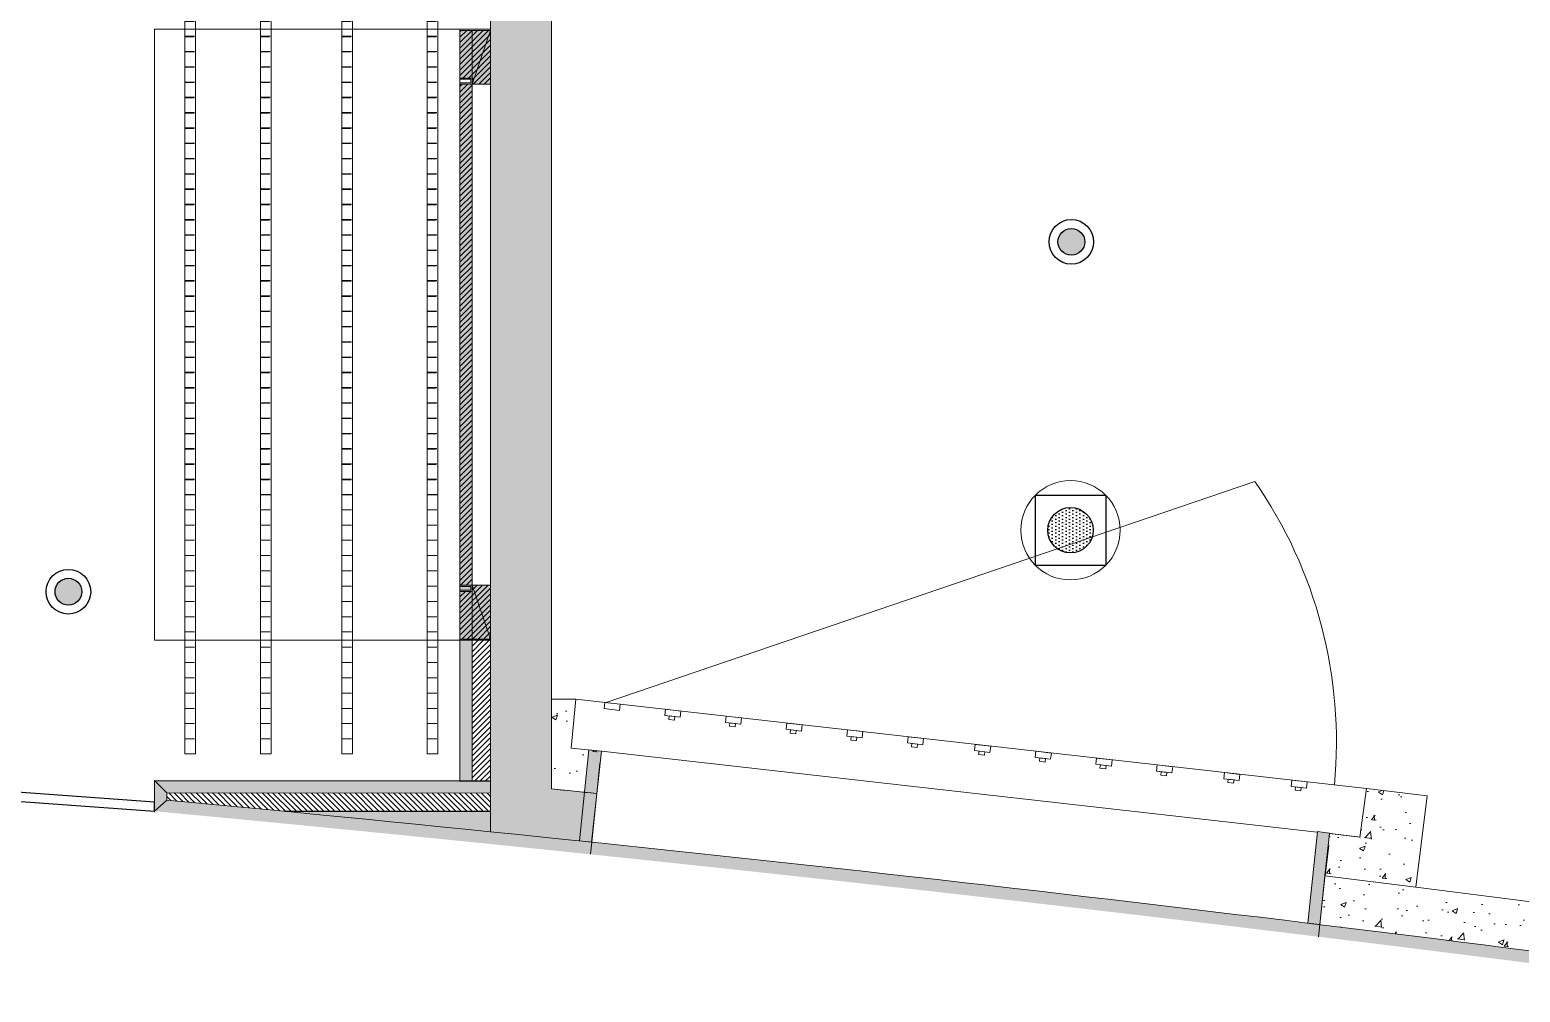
# Model space of a CAD drawing. Header units: millimetres. Extents: x 346472 to 732256, y -34068 to -15883.
# Drawn here: x 669400 to 671841, y -28776 to -27201 of the extents above; entities that cross this region are included whole.
import ezdxf

# ---------------------------------------------------------------- set-up
doc = ezdxf.new("R2010")
doc.units = ezdxf.units.MM
doc.header["$LTSCALE"] = 7
doc.layers.get('0').update_dxf_attribs({"lineweight": 0})
for name, color, linetype in [('1', 1, 'Continuous'), ('1建筑平面', 7, 'Continuous'), ('LD_light', 253, 'Continuous'), ('mdf panels', 7, 'Continuous'), ('WALL', 7, 'Continuous'), ('walls', 7, 'Continuous'), ('消防', 5, 'Continuous')]:
    doc.layers.add(name, color=color, linetype=linetype)
for name, color, linetype, lineweight in [('black lacquared metal', 1, 'Continuous', 9), ('EA7 furniture', 7, 'Continuous', 5), ('LIGHTING LAY OUT', 1, 'Continuous', 18), ('QUOTE', 251, 'Continuous', 5)]:
    doc.layers.add(name, color=color, linetype=linetype, lineweight=lineweight)
pattern_1 = [(45, (295692.8057, -31476.3385), (-4.49012806, 4.49012806), [])]
pattern_2 = [(360, (662026.68, 165038.89), (1e-14, 25), [120, -15, 30, -15])]
pattern_3 = [(360, (661629.917, 165038.89), (1e-14, 25), [120, -15, 30, -15])]
pattern_4 = [(360, (661887.106, 165038.89), (1e-14, 25), [120, -15, 30, -15])]
pattern_5 = [(360, (661753.69, 165038.89), (1e-14, 25), [120, -15, 30, -15])]

# ---------------------------------------------------------------- blocks, each defined once
blk = doc.blocks.new('12333')
at = {"layer": 'LD_light'}
h = blk.add_hatch(dxfattribs=at)
h.set_pattern_fill('DOTS', color=6, scale=90.551181, angle=-90, style=0)
h.set_pattern_definition([(270, (572990.7953, 65339.9095), (5.65944882, -2.8297244), [0, -5.65944882])])
h.paths.add_polyline_path([(568486.6, -26655.3, 1), (568412.2, -26655.3, 1)])
at = {"layer": 'LD_light', "color": 6, "elevation": -2.1}
blk.add_lwpolyline([(568506.9, -26597.8), (568506.9, -26712.8), (568391.9, -26712.8), (568391.9, -26597.8)], close=True, dxfattribs=at)
at = {"layer": 'LD_light', "color": 6}
blk.add_circle((568449.4, -26655.3, -2.1), 37.2, dxfattribs=at)
at = {"layer": 'QUOTE', "color": 6, "lineweight": 5}
blk.add_circle((568449.4, -26655.3, -2.1), 81.3, dxfattribs=at)

msp = doc.modelspace()

# ---------------------------------------------------------------- hatches: boundary and pattern name
at = {"lineweight": 5, "ltscale": 100}
h = msp.add_hatch(color=0, dxfattribs=at)
h.dxf.hatch_style = 1
h.paths.add_polyline_path([(670154.7, -27289.6), (670154.7, -27201.6), (670124.7, -27289.6)], flags=17)
h.paths.add_polyline_path([(670154.7, -27201.6), (670124.7, -27201.6), (670124.7, -27289.6)])
h.paths.add_polyline_path([(670124.7, -27279.6), (670124.7, -27201.6), (670104.7, -27201.6), (670104.7, -27279.6)])
h.paths.add_polyline_path([(670124.7, -28197.6), (670124.7, -27289.6), (670104.7, -27289.6), (670104.7, -28197.6)])
h.paths.add_polyline_path([(670154.7, -28197.6), (670154.7, -28109.6), (670124.7, -28109.6)], flags=17)
h.paths.add_polyline_path([(670154.7, -28197.6), (670124.7, -28109.6), (670124.7, -28197.6)])
h = msp.add_hatch(color=8, dxfattribs=at)
h.dxf.hatch_style = 1
h.paths.add_polyline_path([(670154.7, -27289.6), (670154.7, -27201.6), (670124.7, -27289.6)], flags=17)
h.paths.add_polyline_path([(670154.7, -27201.6), (670124.7, -27201.6), (670124.7, -27289.6)])
h.paths.add_polyline_path([(670124.7, -27279.6), (670124.7, -27201.6), (670104.7, -27201.6), (670104.7, -27279.6)])
h.paths.add_polyline_path([(670124.7, -28197.6), (670124.7, -27289.6), (670104.7, -27289.6), (670104.7, -28197.6)])
h.paths.add_polyline_path([(670154.7, -28197.6), (670154.7, -28109.6), (670124.7, -28109.6)], flags=17)
h.paths.add_polyline_path([(670154.7, -28197.6), (670124.7, -28109.6), (670124.7, -28197.6)])
at = {"layer": 'EA7 furniture', "lineweight": 5}
h = msp.add_hatch(color=0, dxfattribs=at)
h.dxf.hatch_style = 1
h.paths.add_polyline_path([(670124.7, -28199.6), (670104.7, -28199.6), (670104.7, -28429.8), (670124.7, -28429.8)])
h = msp.add_hatch(color=8, dxfattribs=at)
h.dxf.hatch_style = 1
h.paths.add_polyline_path([(670124.7, -28199.6), (670104.7, -28199.6), (670104.7, -28429.8), (670124.7, -28429.8)])
h = msp.add_hatch(color=8, dxfattribs=at)
h.dxf.hatch_style = 1
h.paths.add_polyline_path([(670300.3, -28528), (670320.1, -28530.1), (670336.4, -28381.3), (670316, -28379.2)])
h = msp.add_hatch(color=0, dxfattribs=at)
h.dxf.hatch_style = 1
h.paths.add_polyline_path([(669818.5, -28479.7), (670154.6, -28480.1), (670154.7, -28430.1), (669604.7, -28429.4), (669604.6, -28479.5, -0.002651), (670318.4, -28550), (670320.5, -28530.1, 0.001864)])
h.paths.add_polyline_path([(669624.6, -28461.2, -0.00071), (669815.9, -28479.4), (670154.7, -28479.4), (670154.7, -28450.1), (669624.7, -28449.5)], flags=16)
h = msp.add_hatch(color=8, dxfattribs=at)
h.dxf.hatch_style = 1
h.paths.add_polyline_path([(669818.5, -28479.7), (670154.6, -28480.1), (670154.7, -28430.1), (669604.7, -28429.4), (669604.6, -28479.5, -0.002651), (670318.4, -28550), (670320.5, -28530.1, 0.001864)])
h.paths.add_polyline_path([(669624.6, -28461.2, -0.00071), (669815.9, -28479.4), (670154.7, -28479.4), (670154.7, -28450.1), (669624.7, -28449.5)], flags=16)
h = msp.add_hatch(color=0, dxfattribs=at)
h.dxf.hatch_style = 1
h.paths.add_polyline_path([(670320.5, -28530.1), (670318.4, -28550, -0.004435), (671510.8, -28684.9), (671512.9, -28665, 0.004434)])
h = msp.add_hatch(color=8, dxfattribs=at)
h.dxf.hatch_style = 1
h.paths.add_polyline_path([(670320.5, -28530.1), (670318.4, -28550, -0.004435), (671510.8, -28684.9), (671512.9, -28665, 0.004434)])
h = msp.add_hatch(color=8, dxfattribs=at)
h.dxf.hatch_style = 1
h.paths.add_polyline_path([(671493.2, -28662.6), (671512.9, -28665), (671528.5, -28515.1), (671509, -28512.4)])
h = msp.add_hatch(color=0, dxfattribs=at)
h.dxf.hatch_style = 1
h.paths.add_polyline_path([(671512.9, -28665), (671510.8, -28684.9, -0.002651), (672222.4, -28775.6), (672227.2, -28756.1, 0.00266)])
h = msp.add_hatch(color=8, dxfattribs=at)
h.dxf.hatch_style = 1
h.paths.add_polyline_path([(671512.9, -28665), (671510.8, -28684.9, -0.002651), (672222.4, -28775.6), (672227.2, -28756.1, 0.00266)])
at = {"layer": 'LIGHTING LAY OUT'}
h = msp.add_hatch(dxfattribs=at)
h.set_pattern_fill('ACAD_ISO08W100', color=1, scale=5)
h.set_pattern_definition([(360, (661629.23, 165463.095), (1e-14, 25), [120, -15, 30, -15])])
h.paths.add_polyline_path([(669654.3, -26011.1), (669654.3, -27961.6), (669671.8, -27961.6), (669671.8, -26011.1)])
h = msp.add_hatch(dxfattribs=at)
h.set_pattern_fill('ACAD_ISO08W100', color=8, scale=5)
h.set_pattern_definition([(360, (661629.23, 165463.095), (1e-14, 25), [120, -15, 30, -15])])
h.paths.add_polyline_path([(669654.3, -26011.1), (669654.3, -27961.6), (669671.8, -27961.6), (669671.8, -26011.1)])
h = msp.add_hatch(dxfattribs=at)
h.set_pattern_fill('ACAD_ISO08W100', color=1, scale=5)
h.set_pattern_definition([(360, (661753.003, 165463.095), (1e-14, 25), [120, -15, 30, -15])])
h.paths.add_polyline_path([(669778.1, -26011.1), (669778.1, -27961.6), (669795.6, -27961.6), (669795.6, -26011.1)])
h = msp.add_hatch(dxfattribs=at)
h.set_pattern_fill('ACAD_ISO08W100', color=8, scale=5)
h.set_pattern_definition([(360, (661753.003, 165463.095), (1e-14, 25), [120, -15, 30, -15])])
h.paths.add_polyline_path([(669778.1, -26011.1), (669778.1, -27961.6), (669795.6, -27961.6), (669795.6, -26011.1)])
h = msp.add_hatch(dxfattribs=at)
h.set_pattern_fill('ACAD_ISO08W100', color=1, scale=5)
h.set_pattern_definition([(360, (661886.42, 165463.095), (1e-14, 25), [120, -15, 30, -15])])
h.paths.add_polyline_path([(669911.5, -26011.1), (669911.5, -27961.6), (669929, -27961.6), (669929, -26011.1)])
h = msp.add_hatch(dxfattribs=at)
h.set_pattern_fill('ACAD_ISO08W100', color=8, scale=5)
h.set_pattern_definition([(360, (661886.42, 165463.095), (1e-14, 25), [120, -15, 30, -15])])
h.paths.add_polyline_path([(669911.5, -26011.1), (669911.5, -27961.6), (669929, -27961.6), (669929, -26011.1)])
h = msp.add_hatch(dxfattribs=at)
h.set_pattern_fill('ACAD_ISO08W100', color=1, scale=5)
h.set_pattern_definition([(360, (662025.993, 165463.095), (1e-14, 25), [120, -15, 30, -15])])
h.paths.add_polyline_path([(670051.1, -26011.1), (670051.1, -27961.6), (670068.6, -27961.6), (670068.6, -26011.1)])
h = msp.add_hatch(dxfattribs=at)
h.set_pattern_fill('ACAD_ISO08W100', color=8, scale=5)
h.set_pattern_definition([(360, (662025.993, 165463.095), (1e-14, 25), [120, -15, 30, -15])])
h.paths.add_polyline_path([(670051.1, -26011.1), (670051.1, -27961.6), (670068.6, -27961.6), (670068.6, -26011.1)])
h = msp.add_hatch(dxfattribs=at)
h.set_pattern_fill('ACAD_ISO08W100', color=1, scale=5)
h.set_pattern_definition(pattern_3)
h.paths.add_polyline_path([(669655, -26435.3), (669655, -28385.8), (669672.5, -28385.8), (669672.5, -26435.3)])
h = msp.add_hatch(dxfattribs=at)
h.set_pattern_fill('ACAD_ISO08W100', color=8, scale=5)
h.set_pattern_definition(pattern_3)
h.paths.add_polyline_path([(669655, -26435.3), (669655, -28385.8), (669672.5, -28385.8), (669672.5, -26435.3)])
h = msp.add_hatch(dxfattribs=at)
h.set_pattern_fill('ACAD_ISO08W100', color=1, scale=5)
h.set_pattern_definition(pattern_5)
h.paths.add_polyline_path([(669778.8, -26435.3), (669778.8, -28385.8), (669796.3, -28385.8), (669796.3, -26435.3)])
h = msp.add_hatch(dxfattribs=at)
h.set_pattern_fill('ACAD_ISO08W100', color=8, scale=5)
h.set_pattern_definition(pattern_5)
h.paths.add_polyline_path([(669778.8, -26435.3), (669778.8, -28385.8), (669796.3, -28385.8), (669796.3, -26435.3)])
h = msp.add_hatch(dxfattribs=at)
h.set_pattern_fill('ACAD_ISO08W100', color=1, scale=5)
h.set_pattern_definition(pattern_4)
h.paths.add_polyline_path([(669912.2, -26435.3), (669912.2, -28385.8), (669929.7, -28385.8), (669929.7, -26435.3)])
h = msp.add_hatch(dxfattribs=at)
h.set_pattern_fill('ACAD_ISO08W100', color=8, scale=5)
h.set_pattern_definition(pattern_4)
h.paths.add_polyline_path([(669912.2, -26435.3), (669912.2, -28385.8), (669929.7, -28385.8), (669929.7, -26435.3)])
h = msp.add_hatch(dxfattribs=at)
h.set_pattern_fill('ACAD_ISO08W100', color=1, scale=5)
h.set_pattern_definition(pattern_2)
h.paths.add_polyline_path([(670051.8, -26435.3), (670051.8, -28385.8), (670069.2, -28385.8), (670069.2, -26435.3)])
h = msp.add_hatch(dxfattribs=at)
h.set_pattern_fill('ACAD_ISO08W100', color=8, scale=5)
h.set_pattern_definition(pattern_2)
h.paths.add_polyline_path([(670051.8, -26435.3), (670051.8, -28385.8), (670069.2, -28385.8), (670069.2, -26435.3)])
at = {"layer": 'mdf panels', "lineweight": 5}
h = msp.add_hatch(dxfattribs=at)
h.set_pattern_fill('ANSI31', color=0, scale=2)
h.set_pattern_definition(pattern_1)
h.paths.add_polyline_path([(670124.7, -28119.6), (670124.7, -28197.6), (670104.7, -28197.6), (670104.7, -28119.6)])
h.paths.add_polyline_path([(670154.7, -28109.6), (670154.7, -28197.6), (670124.7, -28109.6)], flags=17)
h.paths.add_polyline_path([(670154.7, -28197.6), (670124.7, -28197.6), (670124.7, -28119.6), (670124.7, -28109.6)], flags=17)
h.paths.add_polyline_path([(670154.7, -27201.6), (670154.7, -27289.6), (670124.7, -27201.6)], flags=17)
h.paths.add_polyline_path([(670154.7, -27289.6), (670124.7, -27289.6), (670124.7, -27201.6)], flags=17)
h.paths.add_polyline_path([(670104.7, -27289.6), (670124.7, -27289.6), (670124.7, -28109.6), (670104.7, -28109.6)])
h.paths.add_polyline_path([(670124.7, -27279.6), (670104.7, -27279.6), (670104.7, -27201.6), (670124.7, -27201.6)])
h = msp.add_hatch(dxfattribs=at)
h.set_pattern_fill('ANSI31', color=8, scale=2)
h.set_pattern_definition(pattern_1)
h.paths.add_polyline_path([(670124.7, -28119.6), (670124.7, -28197.6), (670104.7, -28197.6), (670104.7, -28119.6)])
h.paths.add_polyline_path([(670154.7, -28109.6), (670154.7, -28197.6), (670124.7, -28109.6)], flags=17)
h.paths.add_polyline_path([(670154.7, -28197.6), (670124.7, -28197.6), (670124.7, -28119.6), (670124.7, -28109.6)], flags=17)
h.paths.add_polyline_path([(670154.7, -27201.6), (670154.7, -27289.6), (670124.7, -27201.6)], flags=17)
h.paths.add_polyline_path([(670154.7, -27289.6), (670124.7, -27289.6), (670124.7, -27201.6)], flags=17)
h.paths.add_polyline_path([(670104.7, -27289.6), (670124.7, -27289.6), (670124.7, -28109.6), (670104.7, -28109.6)])
h.paths.add_polyline_path([(670124.7, -27279.6), (670104.7, -27279.6), (670104.7, -27201.6), (670124.7, -27201.6)])
at = {"layer": 'WALL', "lineweight": 5}
h = msp.add_hatch(color=0, dxfattribs=at)
h.dxf.hatch_style = 1
h.paths.add_polyline_path([(669604.6, -28479.4), (669604.7, -28429.4), (669624.7, -28449.5), (669624.6, -28461.2)])
h = msp.add_hatch(color=8, dxfattribs=at)
h.dxf.hatch_style = 1
h.paths.add_polyline_path([(669604.6, -28479.4), (669604.7, -28429.4), (669624.7, -28449.5), (669624.6, -28461.2)])
h = msp.add_hatch(color=0, dxfattribs=at)
h.dxf.hatch_style = 1
h.paths.add_polyline_path([(669624.7, -28449.5), (669604.7, -28429.4), (670154.7, -28430.1), (670154.7, -28450.1)])
h = msp.add_hatch(color=8, dxfattribs=at)
h.dxf.hatch_style = 1
h.paths.add_polyline_path([(669624.7, -28449.5), (669604.7, -28429.4), (670154.7, -28430.1), (670154.7, -28450.1)])
at = {"layer": 'walls', "lineweight": 5}
h = msp.add_hatch(dxfattribs=at)
h.set_pattern_fill('AR-CONC', color=8, scale=0.5)
edge = h.paths.add_edge_path()
edge.add_arc((663310.5, -95834.4), 67668.4, 84.053864, 84.19498)
edge.add_line((670154.7, -28513), (670154.7, -25939.5))
edge.add_line((670154.7, -25939.5), (670264.7, -25939.5))
edge.add_line((670264.7, -25939.5), (670264.7, -26019.5))
edge.add_line((670264.7, -26019.5), (670254.7, -26019.5))
edge.add_line((670254.7, -26019.5), (670254.7, -28442.8))
edge.add_line((670254.7, -28442.8), (670328.8, -28450.5))
edge.add_line((670328.8, -28450.5), (670320.5, -28530.1))
h = msp.add_hatch(dxfattribs=at)
h.set_pattern_fill('AR-CONC', color=8, scale=0.5)
edge = h.paths.add_edge_path()
edge.add_arc((663310.5, -95834.4), 67668.4, 84.053864, 84.19498)
edge.add_line((670154.7, -28513), (670154.7, -25939.5))
edge.add_line((670154.7, -25939.5), (670264.7, -25939.5))
edge.add_line((670264.7, -25939.5), (670264.7, -26019.5))
edge.add_line((670264.7, -26019.5), (670254.7, -26019.5))
edge.add_line((670254.7, -26019.5), (670254.7, -28442.8))
edge.add_line((670254.7, -28442.8), (670328.8, -28450.5))
edge.add_line((670328.8, -28450.5), (670320.5, -28530.1))
h = msp.add_hatch(dxfattribs=at)
h.set_pattern_fill('AR-CONC', color=8, scale=0.5)
h.paths.add_polyline_path([(670254.7, -28296.1), (670294.7, -28296.1), (670286.7, -28376.1), (670336.4, -28381.3), (670328.8, -28450.5), (670254.7, -28442.8)])
h = msp.add_hatch(color=0, dxfattribs=at)
h.dxf.hatch_style = 1
edge = h.paths.add_edge_path()
edge.add_arc((663310.5, -95834.4), 67668.4, 84.19498, 84.483251)
edge.add_line((669815.9, -28479.4), (670154.7, -28479.4))
edge.add_line((670154.7, -28479.4), (670154.7, -28513))
h = msp.add_hatch(color=8, dxfattribs=at)
h.dxf.hatch_style = 1
edge = h.paths.add_edge_path()
edge.add_arc((663310.5, -95834.4), 67668.4, 84.19498, 84.483251)
edge.add_line((669815.9, -28479.4), (670154.7, -28479.4))
edge.add_line((670154.7, -28479.4), (670154.7, -28513))
h = msp.add_hatch(dxfattribs=at)
h.set_pattern_fill('AR-CONC', color=8, scale=0.5)
h.paths.add_polyline_path([(671521.2, -28585.4), (671528.8, -28515.9), (671578.4, -28521.9), (671589.2, -28442.4), (671688.5, -28454.4), (671670.4, -28603.8)])
h = msp.add_hatch(dxfattribs=at)
h.set_pattern_fill('AR-CONC', color=8, scale=0.5)
h.paths.add_polyline_path([(671523.1, -28585.6), (671521.2, -28585.4), (671512.9, -28665, -0.00266), (672227.2, -28756.1), (672246.3, -28677.9, 0.002691)])
h = msp.add_hatch(dxfattribs=at)
h.set_pattern_fill('AR-CONC', color=8, scale=0.5)
h.paths.add_polyline_path([(671523.1, -28585.6), (671521.2, -28585.4), (671512.9, -28665, -0.00266), (672227.2, -28756.1), (672246.3, -28677.9, 0.002691)])
at = {"layer": '消防', "ltscale": 2}
for points in [[(671127.9, -27547.6, 1), (671084.2, -27547.6, 1)], [(669485.4, -28120.2, 1), (669441.6, -28120.2, 1)]]:
    msp.add_hatch(color=5, dxfattribs=at).paths.add_polyline_path(points)

# ---------------------------------------------------------------- linework, layer by layer
at = {"color": 0, "linetype": 'Continuous', "lineweight": 5}
for p, q in [((669604.7, -28429.4, -0.1), (669604.6, -28479.4, -0.1)), ((670154.7, -28430.1, -0.1), (669604.7, -28429.4, -0.1)), ((670154.6, -28480.1, -0.1), (670154.7, -28430.1, -0.1)), ((669604.6, -28479.4, -0.1), (669604.6, -28479.4, -0.1)), ((669818.5, -28479.7, -0.1), (670154.6, -28480.1, -0.1))]:
    msp.add_line(p, q, dxfattribs=at)
at = {"color": 8, "linetype": 'Continuous', "lineweight": 5}
for p, q in [((669604.7, -28429.4, -0.1), (669604.6, -28479.4, -0.1)), ((670154.7, -28430.1, -0.1), (669604.7, -28429.4, -0.1)), ((670154.6, -28480.1, -0.1), (670154.7, -28430.1, -0.1)), ((669604.6, -28479.4, -0.1), (669604.6, -28479.4, -0.1)), ((669818.5, -28479.7, -0.1), (670154.6, -28480.1, -0.1))]:
    msp.add_line(p, q, dxfattribs=at)
at = {"layer": '1', "color": 0, "lineweight": 5}
msp.add_arc((663310.5, -95834.4), 67668.4, 82.428099, 84.645908, dxfattribs=at)
at = {"layer": '1', "color": 8, "lineweight": 5}
msp.add_arc((663310.5, -95834.4), 67668.4, 82.428099, 84.645908, dxfattribs=at)
at = {"layer": '1建筑平面', "color": 8, "elevation": 0.2}
msp.add_lwpolyline([(668254.1, -28366.6), (668254.1, -28381.6), (669604.4, -28479.4), (669604.4, -28464.4)], close=True, dxfattribs=at)
at = {"layer": 'black lacquared metal', "color": 0, "lineweight": 5, "elevation": -0.1}
for points in [[(670154.7, -27199.6), (670154.7, -27201.6), (670104.7, -27201.6), (670104.7, -27199.6)], [(670154.7, -28199.6), (670154.7, -28197.6), (670104.7, -28197.6), (670104.7, -28199.6)]]:
    msp.add_lwpolyline(points, close=True, dxfattribs=at)
at = {"layer": 'black lacquared metal', "color": 8, "lineweight": 5, "elevation": -0.1}
for points in [[(670154.7, -27199.6), (670154.7, -27201.6), (670104.7, -27201.6), (670104.7, -27199.6)], [(670154.7, -28199.6), (670154.7, -28197.6), (670104.7, -28197.6), (670104.7, -28199.6)]]:
    msp.add_lwpolyline(points, close=True, dxfattribs=at)
at = {"layer": 'EA7 furniture', "color": 0, "linetype": 'Continuous', "lineweight": 5}
for p, q in [((670124.7, -28200.4, 0.2), (670125.5, -28199.6, 0.2)), ((670124.7, -28209.4, 0.2), (670134.5, -28199.6, 0.2)), ((670124.7, -28218.4, 0.2), (670143.5, -28199.6, 0.2)), ((670124.7, -28227.4, 0.2), (670152.4, -28199.6, 0.2)), ((670124.7, -28236.4, 0.2), (670154.7, -28206.4, 0.2)), ((670124.7, -28245.4, 0.2), (670154.7, -28215.3, 0.2)), ((670124.7, -28254.3, 0.2), (670154.7, -28224.3, 0.2)), ((670124.7, -28263.3, 0.2), (670154.7, -28233.3, 0.2)), ((670124.7, -28272.3, 0.2), (670154.7, -28242.3, 0.2)), ((670124.7, -28281.3, 0.2), (670154.7, -28251.3, 0.2)), ((670124.7, -28290.3, 0.2), (670154.7, -28260.3, 0.2)), ((670124.7, -28299.2, 0.2), (670154.7, -28269.2, 0.2)), ((670124.7, -28308.2, 0.2), (670154.7, -28278.2, 0.2)), ((670124.7, -28317.2, 0.2), (670154.7, -28287.2, 0.2)), ((670124.7, -28326.2, 0.2), (670154.7, -28296.2, 0.2)), ((670124.7, -28335.2, 0.2), (670154.7, -28305.2, 0.2)), ((670124.7, -28344.1, 0.2), (670154.7, -28314.1, 0.2)), ((670124.7, -28353.1, 0.2), (670154.7, -28323.1, 0.2)), ((670124.7, -28362.1, 0.2), (670154.7, -28332.1, 0.2)), ((670124.7, -28371.1, 0.2), (670154.7, -28341.1, 0.2)), ((670124.7, -28380.1, 0.2), (670154.7, -28350.1, 0.2)), ((670124.7, -28389, 0.2), (670154.7, -28359, 0.2)), ((670124.7, -28398, 0.2), (670154.7, -28368, 0.2)), ((670124.7, -28407, 0.2), (670154.7, -28377, 0.2)), ((670124.7, -28416, 0.2), (670154.7, -28386, 0.2)), ((670124.7, -28425, 0.2), (670154.7, -28395, 0.2)), ((670128.9, -28429.8, 0.2), (670154.7, -28403.9, 0.2)), ((670137.9, -28429.8, 0.2), (670154.7, -28412.9, 0.2)), ((670146.8, -28429.8, 0.2), (670154.7, -28421.9, 0.2)), ((669631.1, -28461.8, -0.1), (669624.7, -28455.4, -0.1)), ((669641, -28462.8, -0.1), (669627.7, -28449.5, -0.1)), ((669650.9, -28463.7, -0.1), (669636.7, -28449.5, -0.1)), ((669660.8, -28464.6, -0.1), (669645.7, -28449.5, -0.1)), ((669670.8, -28465.6, -0.1), (669654.7, -28449.5, -0.1)), ((669680.7, -28466.5, -0.1), (669663.7, -28449.5, -0.1)), ((669690.6, -28467.5, -0.1), (669672.7, -28449.5, -0.1)), ((669700.5, -28468.4, -0.1), (669681.7, -28449.5, -0.1)), ((669710.4, -28469.3, -0.1), (669690.6, -28449.5, -0.1)), ((669720.4, -28470.3, -0.1), (669699.6, -28449.5, -0.1)), ((669730.3, -28471.2, -0.1), (669708.6, -28449.6, -0.1)), ((669740.2, -28472.2, -0.1), (669717.6, -28449.6, -0.1)), ((669750.1, -28473.1, -0.1), (669726.6, -28449.6, -0.1)), ((669760.1, -28474.1, -0.1), (669735.6, -28449.6, -0.1)), ((669770, -28475, -0.1), (669744.6, -28449.6, -0.1)), ((669779.9, -28476, -0.1), (669753.6, -28449.6, -0.1)), ((669789.9, -28476.9, -0.1), (669762.6, -28449.6, -0.1)), ((669799.8, -28477.9, -0.1), (669771.6, -28449.6, -0.1)), ((669809.8, -28478.8, -0.1), (669780.6, -28449.6, -0.1)), ((669819.6, -28479.7, -0.1), (669789.5, -28449.7, -0.1)), ((669828.6, -28479.7, -0.1), (669798.5, -28449.7, -0.1)), ((669837.6, -28479.7, -0.1), (669807.5, -28449.7, -0.1)), ((669846.5, -28479.7, -0.1), (669816.5, -28449.7, -0.1)), ((669855.5, -28479.7, -0.1), (669825.5, -28449.7, -0.1)), ((669864.5, -28479.7, -0.1), (669834.5, -28449.7, -0.1)), ((669873.5, -28479.8, -0.1), (669843.5, -28449.7, -0.1)), ((669882.5, -28479.8, -0.1), (669852.5, -28449.7, -0.1)), ((669891.5, -28479.8, -0.1), (669861.5, -28449.7, -0.1)), ((669900.5, -28479.8, -0.1), (669870.5, -28449.7, -0.1)), ((669909.5, -28479.8, -0.1), (669879.4, -28449.8, -0.1)), ((669918.5, -28479.8, -0.1), (669888.4, -28449.8, -0.1)), ((669927.5, -28479.8, -0.1), (669897.4, -28449.8, -0.1)), ((669936.5, -28479.8, -0.1), (669906.4, -28449.8, -0.1)), ((669945.4, -28479.8, -0.1), (669915.4, -28449.8, -0.1)), ((669954.4, -28479.8, -0.1), (669924.4, -28449.8, -0.1)), ((669963.4, -28479.9, -0.1), (669933.4, -28449.8, -0.1)), ((669972.4, -28479.9, -0.1), (669942.4, -28449.8, -0.1)), ((669981.4, -28479.9, -0.1), (669951.4, -28449.8, -0.1)), ((669990.4, -28479.9, -0.1), (669960.4, -28449.9, -0.1)), ((669999.4, -28479.9, -0.1), (669969.4, -28449.9, -0.1)), ((670008.4, -28479.9, -0.1), (669978.3, -28449.9, -0.1)), ((670017.4, -28479.9, -0.1), (669987.3, -28449.9, -0.1)), ((670026.4, -28479.9, -0.1), (669996.3, -28449.9, -0.1)), ((670035.4, -28479.9, -0.1), (670005.3, -28449.9, -0.1)), ((670044.3, -28480, -0.1), (670014.3, -28449.9, -0.1)), ((670053.3, -28480, -0.1), (670023.3, -28449.9, -0.1)), ((670062.3, -28480, -0.1), (670032.3, -28449.9, -0.1)), ((670071.3, -28480, -0.1), (670041.3, -28449.9, -0.1)), ((670080.3, -28480, -0.1), (670050.3, -28450, -0.1)), ((670089.3, -28480, -0.1), (670059.3, -28450, -0.1)), ((670098.3, -28480, -0.1), (670068.3, -28450, -0.1)), ((670107.3, -28480, -0.1), (670077.2, -28450, -0.1)), ((670116.3, -28480, -0.1), (670086.2, -28450, -0.1)), ((670125.3, -28480, -0.1), (670095.2, -28450, -0.1)), ((670134.3, -28480.1, -0.1), (670104.2, -28450, -0.1)), ((670143.2, -28480.1, -0.1), (670113.2, -28450, -0.1)), ((670152.2, -28480.1, -0.1), (670122.2, -28450, -0.1)), ((670154.6, -28473.5, -0.1), (670131.2, -28450.1, -0.1)), ((670154.7, -28464.5, -0.1), (670140.2, -28450.1, -0.1)), ((670154.7, -28455.6, -0.1), (670149.2, -28450.1, -0.1))]:
    msp.add_line(p, q, dxfattribs=at)
at = {"layer": 'EA7 furniture', "color": 0, "lineweight": 5}
for p, q in [((670124.7, -28199.6, -0.1), (670124.7, -28430, -0.1)), ((670104.7, -28224.3, -0.1), (670104.7, -28430, -0.1)), ((669604.6, -28479.4, -0.1), (669604.7, -28429.4, -0.1)), ((669604.6, -28479.4, -0.1), (669604.7, -28429.4, -0.1)), ((669604.6, -28479.4, -0.1), (669604.7, -28429.4, -0.1)), ((669604.7, -28429.4, -0.1), (670154.7, -28430.1, -0.1)), ((669604.7, -28429.4, -0.1), (670154.7, -28430.1, -0.1)), ((669604.7, -28429.4, -0.1), (670154.7, -28430.1, -0.1)), ((669604.7, -28430.8, -0.8), (669604.7, -28429.8, -0.8)), ((669604.7, -28429.8, -0.8), (670154.7, -28429.8, -0.8)), ((670154.7, -28430.1, -0.1), (670154.6, -28480.1, -0.1)), ((670154.7, -28430.1, -0.1), (670154.6, -28480.1, -0.1)), ((670154.7, -28430.1, -0.1), (670154.6, -28480.1, -0.1)), ((670154.7, -28429.8, -0.8), (670154.7, -28479.4, -0.8)), ((669604.6, -28479.4, -0.1), (669604.6, -28479.4, -0.1)), ((669604.6, -28479.4, -0.1), (669604.6, -28479.5, -0.1)), ((669604.6, -28479.4, -0.1), (669604.6, -28479.5, -0.1)), ((669604.6, -28479.4, -0.1), (669604.6, -28480.8, -0.1)), ((669604.7, -28479.4, -0.8), (669624.7, -28461.2)), ((670154.7, -28479.4, -0.8), (669815.9, -28479.4, -0.8)), ((670154.6, -28480.1, -0.1), (669818.5, -28479.7, -0.1)), ((670154.6, -28480.1, -0.1), (669818.5, -28479.7, -0.1)), ((670320.5, -28530.1, -0.6), (670318.4, -28550, -0.6)), ((671512.9, -28665, -0.6), (671510.8, -28684.9, -0.6))]:
    msp.add_line(p, q, dxfattribs=at)
at = {"layer": 'EA7 furniture', "color": 8, "linetype": 'Continuous', "lineweight": 5}
for p, q in [((670124.7, -28200.4, 0.2), (670125.5, -28199.6, 0.2)), ((670124.7, -28209.4, 0.2), (670134.5, -28199.6, 0.2)), ((670124.7, -28218.4, 0.2), (670143.5, -28199.6, 0.2)), ((670124.7, -28227.4, 0.2), (670152.4, -28199.6, 0.2)), ((670124.7, -28236.4, 0.2), (670154.7, -28206.4, 0.2)), ((670124.7, -28245.4, 0.2), (670154.7, -28215.3, 0.2)), ((670124.7, -28254.3, 0.2), (670154.7, -28224.3, 0.2)), ((670124.7, -28263.3, 0.2), (670154.7, -28233.3, 0.2)), ((670124.7, -28272.3, 0.2), (670154.7, -28242.3, 0.2)), ((670124.7, -28281.3, 0.2), (670154.7, -28251.3, 0.2)), ((670124.7, -28290.3, 0.2), (670154.7, -28260.3, 0.2)), ((670124.7, -28299.2, 0.2), (670154.7, -28269.2, 0.2)), ((670124.7, -28308.2, 0.2), (670154.7, -28278.2, 0.2)), ((670124.7, -28317.2, 0.2), (670154.7, -28287.2, 0.2)), ((670124.7, -28326.2, 0.2), (670154.7, -28296.2, 0.2)), ((670124.7, -28335.2, 0.2), (670154.7, -28305.2, 0.2)), ((670124.7, -28344.1, 0.2), (670154.7, -28314.1, 0.2)), ((670124.7, -28353.1, 0.2), (670154.7, -28323.1, 0.2)), ((670124.7, -28362.1, 0.2), (670154.7, -28332.1, 0.2)), ((670124.7, -28371.1, 0.2), (670154.7, -28341.1, 0.2)), ((670124.7, -28380.1, 0.2), (670154.7, -28350.1, 0.2)), ((670124.7, -28389, 0.2), (670154.7, -28359, 0.2)), ((670124.7, -28398, 0.2), (670154.7, -28368, 0.2)), ((670124.7, -28407, 0.2), (670154.7, -28377, 0.2)), ((670124.7, -28416, 0.2), (670154.7, -28386, 0.2)), ((670124.7, -28425, 0.2), (670154.7, -28395, 0.2)), ((670128.9, -28429.8, 0.2), (670154.7, -28403.9, 0.2)), ((670137.9, -28429.8, 0.2), (670154.7, -28412.9, 0.2)), ((670146.8, -28429.8, 0.2), (670154.7, -28421.9, 0.2)), ((669631.1, -28461.8, -0.1), (669624.7, -28455.4, -0.1)), ((669641, -28462.8, -0.1), (669627.7, -28449.5, -0.1)), ((669650.9, -28463.7, -0.1), (669636.7, -28449.5, -0.1)), ((669660.8, -28464.6, -0.1), (669645.7, -28449.5, -0.1)), ((669670.8, -28465.6, -0.1), (669654.7, -28449.5, -0.1)), ((669680.7, -28466.5, -0.1), (669663.7, -28449.5, -0.1)), ((669690.6, -28467.5, -0.1), (669672.7, -28449.5, -0.1)), ((669700.5, -28468.4, -0.1), (669681.7, -28449.5, -0.1)), ((669710.4, -28469.3, -0.1), (669690.6, -28449.5, -0.1)), ((669720.4, -28470.3, -0.1), (669699.6, -28449.5, -0.1)), ((669730.3, -28471.2, -0.1), (669708.6, -28449.6, -0.1)), ((669740.2, -28472.2, -0.1), (669717.6, -28449.6, -0.1)), ((669750.1, -28473.1, -0.1), (669726.6, -28449.6, -0.1)), ((669760.1, -28474.1, -0.1), (669735.6, -28449.6, -0.1)), ((669770, -28475, -0.1), (669744.6, -28449.6, -0.1)), ((669779.9, -28476, -0.1), (669753.6, -28449.6, -0.1)), ((669789.9, -28476.9, -0.1), (669762.6, -28449.6, -0.1)), ((669799.8, -28477.9, -0.1), (669771.6, -28449.6, -0.1)), ((669809.8, -28478.8, -0.1), (669780.6, -28449.6, -0.1)), ((669819.6, -28479.7, -0.1), (669789.5, -28449.7, -0.1)), ((669828.6, -28479.7, -0.1), (669798.5, -28449.7, -0.1)), ((669837.6, -28479.7, -0.1), (669807.5, -28449.7, -0.1)), ((669846.5, -28479.7, -0.1), (669816.5, -28449.7, -0.1)), ((669855.5, -28479.7, -0.1), (669825.5, -28449.7, -0.1)), ((669864.5, -28479.7, -0.1), (669834.5, -28449.7, -0.1)), ((669873.5, -28479.8, -0.1), (669843.5, -28449.7, -0.1)), ((669882.5, -28479.8, -0.1), (669852.5, -28449.7, -0.1)), ((669891.5, -28479.8, -0.1), (669861.5, -28449.7, -0.1)), ((669900.5, -28479.8, -0.1), (669870.5, -28449.7, -0.1)), ((669909.5, -28479.8, -0.1), (669879.4, -28449.8, -0.1)), ((669918.5, -28479.8, -0.1), (669888.4, -28449.8, -0.1)), ((669927.5, -28479.8, -0.1), (669897.4, -28449.8, -0.1)), ((669936.5, -28479.8, -0.1), (669906.4, -28449.8, -0.1)), ((669945.4, -28479.8, -0.1), (669915.4, -28449.8, -0.1)), ((669954.4, -28479.8, -0.1), (669924.4, -28449.8, -0.1)), ((669963.4, -28479.9, -0.1), (669933.4, -28449.8, -0.1)), ((669972.4, -28479.9, -0.1), (669942.4, -28449.8, -0.1)), ((669981.4, -28479.9, -0.1), (669951.4, -28449.8, -0.1)), ((669990.4, -28479.9, -0.1), (669960.4, -28449.9, -0.1)), ((669999.4, -28479.9, -0.1), (669969.4, -28449.9, -0.1)), ((670008.4, -28479.9, -0.1), (669978.3, -28449.9, -0.1)), ((670017.4, -28479.9, -0.1), (669987.3, -28449.9, -0.1)), ((670026.4, -28479.9, -0.1), (669996.3, -28449.9, -0.1)), ((670035.4, -28479.9, -0.1), (670005.3, -28449.9, -0.1)), ((670044.3, -28480, -0.1), (670014.3, -28449.9, -0.1)), ((670053.3, -28480, -0.1), (670023.3, -28449.9, -0.1)), ((670062.3, -28480, -0.1), (670032.3, -28449.9, -0.1)), ((670071.3, -28480, -0.1), (670041.3, -28449.9, -0.1)), ((670080.3, -28480, -0.1), (670050.3, -28450, -0.1)), ((670089.3, -28480, -0.1), (670059.3, -28450, -0.1)), ((670098.3, -28480, -0.1), (670068.3, -28450, -0.1)), ((670107.3, -28480, -0.1), (670077.2, -28450, -0.1)), ((670116.3, -28480, -0.1), (670086.2, -28450, -0.1)), ((670125.3, -28480, -0.1), (670095.2, -28450, -0.1)), ((670134.3, -28480.1, -0.1), (670104.2, -28450, -0.1)), ((670143.2, -28480.1, -0.1), (670113.2, -28450, -0.1)), ((670152.2, -28480.1, -0.1), (670122.2, -28450, -0.1)), ((670154.6, -28473.5, -0.1), (670131.2, -28450.1, -0.1)), ((670154.7, -28464.5, -0.1), (670140.2, -28450.1, -0.1)), ((670154.7, -28455.6, -0.1), (670149.2, -28450.1, -0.1))]:
    msp.add_line(p, q, dxfattribs=at)
at = {"layer": 'EA7 furniture', "color": 8, "lineweight": 5}
for p, q in [((670124.7, -28199.6, -0.1), (670124.7, -28430, -0.1)), ((670104.7, -28224.3, -0.1), (670104.7, -28430, -0.1)), ((669604.6, -28479.4, -0.1), (669604.7, -28429.4, -0.1)), ((669604.6, -28479.4, -0.1), (669604.7, -28429.4, -0.1)), ((669604.6, -28479.4, -0.1), (669604.7, -28429.4, -0.1)), ((669604.7, -28429.4, -0.1), (670154.7, -28430.1, -0.1)), ((669604.7, -28429.4, -0.1), (670154.7, -28430.1, -0.1)), ((669604.7, -28429.4, -0.1), (670154.7, -28430.1, -0.1)), ((669604.7, -28430.8, -0.8), (669604.7, -28429.8, -0.8)), ((669604.7, -28429.8, -0.8), (670154.7, -28429.8, -0.8)), ((670154.7, -28430.1, -0.1), (670154.6, -28480.1, -0.1)), ((670154.7, -28430.1, -0.1), (670154.6, -28480.1, -0.1)), ((670154.7, -28430.1, -0.1), (670154.6, -28480.1, -0.1)), ((670154.7, -28429.8, -0.8), (670154.7, -28479.4, -0.8)), ((669604.6, -28479.4, -0.1), (669604.6, -28479.4, -0.1)), ((669604.6, -28479.4, -0.1), (669604.6, -28479.5, -0.1)), ((669604.6, -28479.4, -0.1), (669604.6, -28479.5, -0.1)), ((669604.6, -28479.4, -0.1), (669604.6, -28480.8, -0.1)), ((669604.7, -28479.4, -0.8), (669624.7, -28461.2)), ((670154.7, -28479.4, -0.8), (669815.9, -28479.4, -0.8)), ((670154.6, -28480.1, -0.1), (669818.5, -28479.7, -0.1)), ((670154.6, -28480.1, -0.1), (669818.5, -28479.7, -0.1)), ((670320.5, -28530.1, -0.6), (670318.4, -28550, -0.6)), ((671670.4, -28603.8), (672246.6, -28676.5, -0.1)), ((671512.9, -28665, -0.6), (671510.8, -28684.9, -0.6))]:
    msp.add_line(p, q, dxfattribs=at)
at = {"layer": 'LIGHTING LAY OUT'}
for points, elevation in [([(669654.3, -26011.1), (669654.3, -27961.6), (669671.8, -27961.6), (669671.8, -26011.1)], 0.2), ([(669778.1, -26011.1), (669778.1, -27961.6), (669795.6, -27961.6), (669795.6, -26011.1)], 0.2), ([(669911.5, -26011.1), (669911.5, -27961.6), (669929, -27961.6), (669929, -26011.1)], 0.2), ([(670051.1, -26011.1), (670051.1, -27961.6), (670068.6, -27961.6), (670068.6, -26011.1)], 0.2), ([(669654.3, -26435.3), (669654.3, -28385.8), (669671.8, -28385.8), (669671.8, -26435.3)], -0.1), ([(669778.1, -26435.3), (669778.1, -28385.8), (669795.6, -28385.8), (669795.6, -26435.3)], -0.1), ([(669911.5, -26435.3), (669911.5, -28385.8), (669929, -28385.8), (669929, -26435.3)], -0.1), ([(670051.1, -26435.3), (670051.1, -28385.8), (670068.6, -28385.8), (670068.6, -26435.3)], -0.1), ([(670341.8, -28301.4), (670367, -28304.3), (670365.9, -28314.4), (670340.7, -28311.6)], -0.7), ([(670441.2, -28312.7), (670466.4, -28315.5), (670465.2, -28325.7), (670440, -28322.8)], -0.7), ([(670447.3, -28323.6), (670456.7, -28324.7), (670456.1, -28330.2), (670446.7, -28329.1)], -0.7), ([(670540.6, -28323.9), (670565.7, -28326.8), (670564.6, -28336.9), (670539.4, -28334.1)], -0.7), ([(670546.7, -28334.9), (670556.1, -28336), (670555.5, -28341.5), (670546, -28340.4)], -0.7), ([(670639.9, -28335.1), (670665.1, -28338), (670664, -28348.2), (670638.8, -28345.3)], -0.7), ([(670646, -28346.1), (670655.5, -28347.2), (670654.9, -28352.7), (670645.4, -28351.6)], -0.7), ([(670739.3, -28346.4), (670764.5, -28349.2), (670763.3, -28359.4), (670738.1, -28356.6)], -0.7), ([(670745.4, -28357.4), (670754.8, -28358.4), (670754.2, -28363.9), (670744.8, -28362.9)], -0.7), ([(670838.7, -28357.6), (670863.8, -28360.5), (670862.7, -28370.6), (670837.5, -28367.8)], -0.7), ([(670844.8, -28368.6), (670854.2, -28369.7), (670853.6, -28375.2), (670844.1, -28374.1)], -0.7), ([(670948.7, -28370.1), (670973.9, -28372.9), (670972.7, -28383.1), (670947.6, -28380.2)], -0.7), ([(670954.8, -28381.1), (670964.3, -28382.1), (670963.6, -28387.6), (670954.2, -28386.6)], -0.7), ([(671048.1, -28381.3), (671073.3, -28384.2), (671072.1, -28394.3), (671046.9, -28391.5)], -0.7), ([(671054.2, -28392.3), (671063.6, -28393.4), (671063, -28398.9), (671053.6, -28397.8)], -0.7), ([(671147.4, -28392.6), (671172.6, -28395.4), (671171.5, -28405.6), (671146.3, -28402.7)], -0.7), ([(671153.5, -28403.5), (671163, -28404.6), (671162.4, -28410.1), (671152.9, -28409)], -0.7), ([(671246.8, -28403.8), (671272, -28406.7), (671270.8, -28416.8), (671245.7, -28414)], -0.7), ([(671252.9, -28414.8), (671262.4, -28415.9), (671261.7, -28421.4), (671252.3, -28420.3)], -0.7), ([(671356.9, -28416.3), (671382, -28419.1), (671380.9, -28429.3), (671355.7, -28426.4)], -0.7), ([(671363, -28427.2), (671372.4, -28428.3), (671371.8, -28433.8), (671362.3, -28432.7)], -0.7), ([(671466.9, -28428.7), (671492.1, -28431.6), (671490.9, -28441.7), (671465.8, -28438.9)], -0.7), ([(671473, -28439.7), (671482.5, -28440.8), (671481.8, -28446.3), (671472.4, -28445.2)], -0.7)]:
    msp.add_lwpolyline(points, close=True, dxfattribs=dict(at, elevation=elevation))
at = {"layer": 'LIGHTING LAY OUT', "color": 8}
for points, elevation in [([(669654.3, -26011.1), (669654.3, -27961.6), (669671.8, -27961.6), (669671.8, -26011.1)], 0.2), ([(669778.1, -26011.1), (669778.1, -27961.6), (669795.6, -27961.6), (669795.6, -26011.1)], 0.2), ([(669911.5, -26011.1), (669911.5, -27961.6), (669929, -27961.6), (669929, -26011.1)], 0.2), ([(670051.1, -26011.1), (670051.1, -27961.6), (670068.6, -27961.6), (670068.6, -26011.1)], 0.2), ([(669654.3, -26435.3), (669654.3, -28385.8), (669671.8, -28385.8), (669671.8, -26435.3)], -0.1), ([(669778.1, -26435.3), (669778.1, -28385.8), (669795.6, -28385.8), (669795.6, -26435.3)], -0.1), ([(669911.5, -26435.3), (669911.5, -28385.8), (669929, -28385.8), (669929, -26435.3)], -0.1), ([(670051.1, -26435.3), (670051.1, -28385.8), (670068.6, -28385.8), (670068.6, -26435.3)], -0.1)]:
    msp.add_lwpolyline(points, close=True, dxfattribs=dict(at, elevation=elevation))
at = {"layer": 'mdf panels', "color": 0, "lineweight": 5}
for p, q in [((670154.7, -27201.6, -0.1), (670104.7, -27201.6, -0.1)), ((670154.7, -27201.6, -0.1), (670124.7, -27289.6, -0.1)), ((670154.7, -28197.6, -0.1), (670124.7, -28109.6, -0.1)), ((670154.7, -28197.6, -0.1), (670104.7, -28197.6, -0.1)), ((670154.7, -28199.6, -0.1), (670104.7, -28199.6, -0.1)), ((670154.7, -28199.6, -0.1), (670104.7, -28199.6, -0.1))]:
    msp.add_line(p, q, dxfattribs=at)
at = {"layer": 'mdf panels', "color": 8, "lineweight": 5}
for p, q in [((670154.7, -27201.6, -0.1), (670104.7, -27201.6, -0.1)), ((670154.7, -27201.6, -0.1), (670124.7, -27289.6, -0.1)), ((670154.7, -28197.6, -0.1), (670124.7, -28109.6, -0.1)), ((670154.7, -28197.6, -0.1), (670104.7, -28197.6, -0.1)), ((670154.7, -28199.6, -0.1), (670104.7, -28199.6, -0.1)), ((670154.7, -28199.6, -0.1), (670104.7, -28199.6, -0.1))]:
    msp.add_line(p, q, dxfattribs=at)
at = {"layer": 'mdf panels', "color": 0, "lineweight": 5, "elevation": -0.1}
for points in [[(670104.7, -28197.6), (670104.7, -27201.6), (670124.7, -27201.6), (670124.7, -28197.6)], [(670154.7, -27201.6), (670154.7, -27289.6), (670124.7, -27289.6), (670124.7, -27201.6)], [(670104.7, -27279.6), (670104.7, -27289.6), (670124.7, -27289.6), (670124.7, -27279.6)], [(670104.7, -28119.6), (670104.7, -28109.6), (670124.7, -28109.6), (670124.7, -28119.6)], [(670154.7, -28197.6), (670154.7, -28109.6), (670124.7, -28109.6), (670124.7, -28197.6)]]:
    msp.add_lwpolyline(points, close=True, dxfattribs=at)
at = {"layer": 'mdf panels', "color": 8, "lineweight": 5, "elevation": -0.1}
for points in [[(670104.7, -28197.6), (670104.7, -27201.6), (670124.7, -27201.6), (670124.7, -28197.6)], [(670154.7, -27201.6), (670154.7, -27289.6), (670124.7, -27289.6), (670124.7, -27201.6)], [(670104.7, -27279.6), (670104.7, -27289.6), (670124.7, -27289.6), (670124.7, -27279.6)], [(670104.7, -28119.6), (670104.7, -28109.6), (670124.7, -28109.6), (670124.7, -28119.6)], [(670154.7, -28197.6), (670154.7, -28109.6), (670124.7, -28109.6), (670124.7, -28197.6)]]:
    msp.add_lwpolyline(points, close=True, dxfattribs=at)
at = {"layer": 'mdf panels', "color": 0, "lineweight": 5, "elevation": -0.1}
for points in [[(670104.7, -27279.6), (670124.7, -27279.6), (670124.7, -27289.6), (670104.7, -27289.6)], [(670124.7, -27279.6), (670124.7, -27289.6), (670104.7, -27289.6), (670104.7, -27287.6), (670122.7, -27287.6), (670122.7, -27281.6), (670104.7, -27281.6), (670104.7, -27279.6), (670124.7, -27279.6)], [(670104.7, -27281.6), (670122.7, -27281.6), (670122.7, -27287.6), (670104.7, -27287.6)], [(670104.7, -28119.6), (670124.7, -28119.6), (670124.7, -28109.6), (670104.7, -28109.6)], [(670124.7, -28119.6), (670124.7, -28109.6), (670104.7, -28109.6), (670104.7, -28111.6), (670122.7, -28111.6), (670122.7, -28117.6), (670104.7, -28117.6), (670104.7, -28119.6), (670124.7, -28119.6)], [(670104.7, -28117.6), (670104.7, -28119.6), (670124.7, -28119.6), (670124.7, -28109.6), (670104.7, -28109.6), (670104.7, -28111.6)], [(670104.7, -28109.6), (670124.7, -28109.6), (670124.7, -28119.6), (670104.7, -28119.6)], [(670124.7, -28109.6), (670124.7, -28119.6), (670104.7, -28119.6), (670104.7, -28117.6), (670122.7, -28117.6), (670122.7, -28111.6), (670104.7, -28111.6), (670104.7, -28109.6), (670124.7, -28109.6)], [(670104.7, -28117.6), (670122.7, -28117.6), (670122.7, -28111.6), (670104.7, -28111.6)], [(670104.7, -28111.6), (670122.7, -28111.6), (670122.7, -28117.6), (670104.7, -28117.6)]]:
    msp.add_lwpolyline(points, dxfattribs=at)
at = {"layer": 'mdf panels', "color": 8, "lineweight": 5, "elevation": -0.1}
for points in [[(670104.7, -27279.6), (670124.7, -27279.6), (670124.7, -27289.6), (670104.7, -27289.6)], [(670124.7, -27279.6), (670124.7, -27289.6), (670104.7, -27289.6), (670104.7, -27287.6), (670122.7, -27287.6), (670122.7, -27281.6), (670104.7, -27281.6), (670104.7, -27279.6), (670124.7, -27279.6)], [(670104.7, -27281.6), (670122.7, -27281.6), (670122.7, -27287.6), (670104.7, -27287.6)], [(670104.7, -28119.6), (670124.7, -28119.6), (670124.7, -28109.6), (670104.7, -28109.6)], [(670124.7, -28119.6), (670124.7, -28109.6), (670104.7, -28109.6), (670104.7, -28111.6), (670122.7, -28111.6), (670122.7, -28117.6), (670104.7, -28117.6), (670104.7, -28119.6), (670124.7, -28119.6)], [(670104.7, -28117.6), (670104.7, -28119.6), (670124.7, -28119.6), (670124.7, -28109.6), (670104.7, -28109.6), (670104.7, -28111.6)], [(670104.7, -28109.6), (670124.7, -28109.6), (670124.7, -28119.6), (670104.7, -28119.6)], [(670124.7, -28109.6), (670124.7, -28119.6), (670104.7, -28119.6), (670104.7, -28117.6), (670122.7, -28117.6), (670122.7, -28111.6), (670104.7, -28111.6), (670104.7, -28109.6), (670124.7, -28109.6)], [(670104.7, -28117.6), (670122.7, -28117.6), (670122.7, -28111.6), (670104.7, -28111.6)], [(670104.7, -28111.6), (670122.7, -28111.6), (670122.7, -28117.6), (670104.7, -28117.6)]]:
    msp.add_lwpolyline(points, dxfattribs=at)
at = {"layer": 'WALL', "color": 0, "lineweight": 5}
for p, q in [((669604.7, -28429.4, -0.1), (669604.7, -28429.4, -0.1)), ((669604.7, -28429.4, -0.1), (670104.7, -28430, -0.1)), ((670104.7, -28430, -0.1), (669604.7, -28429.4, -0.1)), ((669624.7, -28449.5, -0.1), (669604.7, -28429.4, -0.1)), ((669624.6, -28461.2, -0.1), (669624.7, -28449.5, -0.1)), ((669624.7, -28449.5, -0.1), (670154.7, -28450.1, -0.1))]:
    msp.add_line(p, q, dxfattribs=at)
at = {"layer": 'WALL', "color": 8, "lineweight": 5}
for p, q in [((669604.7, -28429.4, -0.1), (669604.7, -28429.4, -0.1)), ((669604.7, -28429.4, -0.1), (670104.7, -28430, -0.1)), ((670104.7, -28430, -0.1), (669604.7, -28429.4, -0.1)), ((669624.7, -28449.5, -0.1), (669604.7, -28429.4, -0.1)), ((669624.6, -28461.2, -0.1), (669624.7, -28449.5, -0.1)), ((669624.7, -28449.5, -0.1), (670154.7, -28450.1, -0.1))]:
    msp.add_line(p, q, dxfattribs=at)
at = {"layer": 'walls', "color": 8, "lineweight": 5}
for p, q in [((670154.7, -25919.5, 0.2), (670154.7, -28513, -0.4)), ((670154.7, -25919.5, 0.2), (670154.7, -28513, -0.4)), ((670254.7, -26019.5, 0.1), (670254.7, -28442.8, -0.8)), ((670254.7, -26019.5, 0.1), (670254.7, -28442.8, -0.8)), ((670344.4, -28301.3, -0.6), (671406.5, -27939.6, 0.2)), ((670104.7, -28199.6, -0.1), (670154.7, -28199.6, -0.1)), ((670104.7, -28430, -0.1), (670104.7, -28199.6, -0.1)), ((670154.7, -28199.6, -0.1), (670154.7, -28430.1, -0.1)), ((671589.2, -28442.4, -0.6), (670294.7, -28296.1, -0.7)), ((670336.4, -28381.3, -0.6), (671508.8, -28514, -0.6)), ((670334, -28400.6, 0.2), (670328.8, -28450.5, -0.6)), ((670154.7, -28430.1, -0.1), (670104.7, -28430, -0.1)), ((670328.8, -28450.5, -0.6), (670320.5, -28530.1, -0.6)), ((670328.8, -28450.5, -0.6), (670320.5, -28530.1, -0.6)), ((671688.5, -28454.4, -0.6), (671670.4, -28603.8)), ((671579.5, -28522.1, -0.6), (671529.9, -28516.1, -0.6)), ((671527.5, -28535.5, 0.2), (671521.4, -28585.3, -0.6)), ((671512.9, -28665, -0.6), (671521.2, -28585.4, -0.6))]:
    msp.add_line(p, q, dxfattribs=at)
at = {"layer": 'walls', "color": 0, "lineweight": 5}
for p, q in [((670104.7, -28199.6, -0.1), (670154.7, -28199.6, -0.1)), ((670104.7, -28430, -0.1), (670104.7, -28199.6, -0.1)), ((670154.7, -28199.6, -0.1), (670154.7, -28430.1, -0.1)), ((670154.7, -28430.1, -0.1), (670104.7, -28430, -0.1)), ((671512.9, -28665, -0.6), (671521.2, -28585.4, -0.6))]:
    msp.add_line(p, q, dxfattribs=at)
at = {"layer": 'walls', "color": 8, "lineweight": 5}
for points, elevation in [([(670154.7, -28199.6), (670154.7, -27199.6), (669604.7, -27199.6), (669604.7, -28199.6)], -0.1), ([(670154.7, -28199.6), (670154.7, -27199.6), (669604.7, -27199.6), (669604.7, -28199.6)], -0.1), ([(670154.7, -28199.6), (670154.7, -27199.6), (670104.7, -27199.6), (670104.7, -28199.6)], -0.1), ([(670154.7, -28199.6), (670154.7, -27199.6), (670104.7, -27199.6), (670104.7, -28199.6)], -0.1), ([(670154.7, -28199.6), (670154.7, -27199.6), (670104.7, -27199.6), (670104.7, -28199.6)], -0.1), ([(670154.7, -28199.6), (670154.7, -27199.6), (670104.7, -27199.6), (670104.7, -28199.6)], -0.1), ([(670154.7, -28199.6), (670154.7, -27199.6), (670104.7, -27199.6), (670104.7, -28199.6)], -0.1), ([(670154.7, -28199.6), (670154.7, -27199.6), (670104.7, -27199.6), (670104.7, -28199.6)], -0.1), ([(670300.3, -28528), (670320.1, -28530.1), (670336.4, -28381.3), (670316, -28379.2)], -0.6), ([(671493.2, -28662.6), (671512.9, -28665), (671528.5, -28515.1), (671509, -28512.4)], -0.6)]:
    msp.add_lwpolyline(points, close=True, dxfattribs=dict(at, elevation=elevation))
for points, elevation in [([(670254.7, -28296.1), (670294.7, -28296.1), (670286.7, -28376.1), (670336.4, -28381.3), (670328.8, -28450.5), (670254.7, -28442.8), (670254.7, -28296.1)], -0.7), ([(671521.2, -28585.4), (671528.8, -28515.9), (671578.4, -28521.9), (671589.2, -28442.4), (671688.5, -28454.4), (671670.4, -28603.8), (671521.2, -28585.4)], -0.6)]:
    msp.add_lwpolyline(points, dxfattribs=dict(at, elevation=elevation))
for centre, radius, start, end in [((670793.9, -28365.8, 0.2), 746.2, 354.5858, 34.8285), ((663313, -95807.2), 67721.1, 84.053556, 84.116593), ((663313, -95807.2), 67721.1, 84.053556, 84.116593)]:
    msp.add_arc(centre, radius, start, end, dxfattribs=at)
at = {"layer": '消防', "color": 5, "ltscale": 2}
for centre, radius in [((671106, -27547.6, 0.2), 36.5), ((671106, -27547.6, 0.2), 21.9), ((669463.5, -28120.2, 0.2), 36.5), ((669463.5, -28120.2, 0.2), 21.9)]:
    msp.add_circle(centre, radius, dxfattribs=at)

# ---------------------------------------------------------------- block references
at = {"layer": 'QUOTE', "color": 10, "lineweight": 5}
msp.add_blockref('12333', (102655.3, -1364.3, 0.2), dxfattribs=at)

doc.saveas('drawing.dxf')
